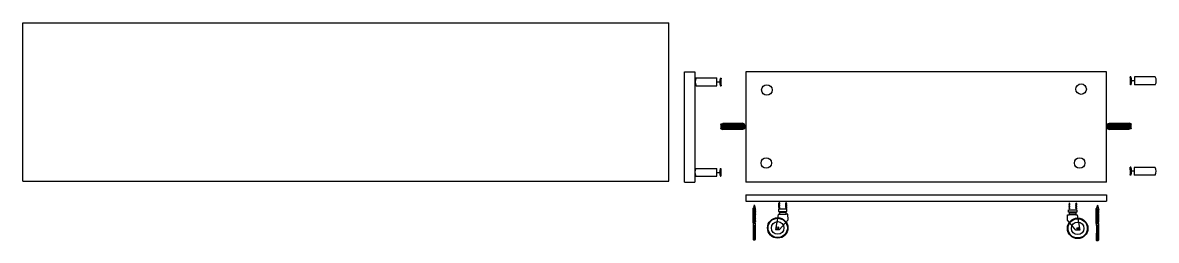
# Model space of a CAD drawing. Header units: inches. Extents: x 9.8 to 29.6, y 5.8 to 16.2.
# Drawn here: x 18.9 to 24.34, y 12.18 to 13.22 of the extents above; entities that cross this region are included whole.
import ezdxf

# ---------------------------------------------------------------- set-up
doc = ezdxf.new("R2010")
doc.units = ezdxf.units.IN
doc.header["$MEASUREMENT"] = 0
doc.linetypes.add('HIDDEN', pattern=[0.375, 0.25, -0.125])
doc.layers.add('NASCOSTE', color=1, linetype='HIDDEN')
doc.layers.add('OGGETTO', color=7, linetype='Continuous')

msp = doc.modelspace()

# ---------------------------------------------------------------- linework, layer by layer
for p, q in [((18.8983, 12.4637), (18.8983, 13.2237)), ((18.8983, 13.2237), (21.9983, 13.2237)), ((21.9983, 12.4637), (21.9983, 13.2237)), ((22.0721, 12.4584), (22.0721, 12.9884)), ((22.0721, 12.9884), (22.1221, 12.9884)), ((22.1221, 12.9884), (22.1221, 12.4584)), ((22.1287, 12.9584), (22.2287, 12.9584)), ((22.2287, 12.9207), (22.2287, 12.9584)), ((22.245, 12.9579), (22.2451, 12.9579)), ((22.2451, 12.9579), (22.2481, 12.9579)), ((24.0969, 12.9884), (22.3669, 12.9884)), ((22.3669, 12.9884), (22.3669, 12.4584)), ((24.0969, 12.4584), (24.0969, 12.9884)), ((24.2142, 12.9637), (24.2112, 12.9637)), ((24.2311, 12.9449), (24.2181, 12.9449)), ((24.3311, 12.9633), (24.2311, 12.9633)), ((24.2311, 12.9633), (24.2311, 12.9256)), ((22.1287, 12.9207), (22.2287, 12.9207)), ((22.2287, 12.939), (22.2418, 12.939)), ((22.2456, 12.9202), (22.2486, 12.9202)), ((24.2147, 12.9261), (24.2117, 12.9261)), ((24.2148, 12.9261), (24.2147, 12.9261)), ((24.3311, 12.9256), (24.2311, 12.9256)), ((22.2473, 12.737), (22.2571, 12.7405)), ((22.3603, 12.7374), (22.2473, 12.737)), ((22.362, 12.734), (22.2479, 12.7338)), ((22.363, 12.7305), (22.2483, 12.7304)), ((22.3635, 12.7271), (22.2486, 12.7269)), ((22.3511, 12.741), (22.2571, 12.7405)), ((22.3603, 12.7374), (22.3511, 12.741)), ((24.0989, 12.729), (24.2139, 12.7291)), ((24.0989, 12.7254), (24.2138, 12.7256)), ((24.0995, 12.7323), (24.2141, 12.7325)), ((24.1005, 12.7358), (24.2146, 12.736)), ((24.1014, 12.7377), (24.1112, 12.7412)), ((24.1057, 12.7393), (24.2112, 12.7397)), ((24.1112, 12.7412), (24.2052, 12.7418)), ((24.215, 12.7384), (24.2052, 12.7418)), ((22.2474, 12.7141), (22.2573, 12.7107)), ((22.3619, 12.7167), (22.2479, 12.7165)), ((22.363, 12.7201), (22.2483, 12.7199)), ((22.3635, 12.7235), (22.2486, 12.7234)), ((22.3567, 12.7132), (22.2512, 12.7127)), ((22.3512, 12.7112), (22.2573, 12.7107)), ((22.3611, 12.7147), (22.3512, 12.7112)), ((24.0994, 12.7219), (24.2141, 12.722)), ((24.1005, 12.7185), (24.2145, 12.7187)), ((24.1021, 12.715), (24.2152, 12.7155)), ((24.1021, 12.715), (24.1114, 12.7114)), ((24.1114, 12.7114), (24.2053, 12.712)), ((24.2152, 12.7155), (24.2053, 12.712)), ((22.1279, 12.5244), (22.2279, 12.5244)), ((22.2279, 12.4868), (22.2279, 12.5244)), ((22.2442, 12.524), (22.2443, 12.524)), ((22.2443, 12.524), (22.2473, 12.524)), ((24.2134, 12.5298), (24.2104, 12.5298)), ((24.2303, 12.511), (24.2172, 12.511)), ((24.3303, 12.5293), (24.2303, 12.5293)), ((24.2303, 12.5293), (24.2303, 12.4917)), ((18.8983, 12.4637), (21.9983, 12.4637)), ((22.0721, 12.4584), (22.1221, 12.4584)), ((22.1279, 12.4868), (22.2279, 12.4868)), ((22.2279, 12.5051), (22.2409, 12.5051)), ((22.2448, 12.4863), (22.2478, 12.4863)), ((24.0969, 12.4584), (22.3669, 12.4584)), ((24.2139, 12.4921), (24.2109, 12.4921)), ((24.214, 12.4921), (24.2139, 12.4921)), ((24.3303, 12.4917), (24.2303, 12.4917)), ((22.3669, 12.3967), (24.0969, 12.3967)), ((22.3669, 12.3967), (22.3669, 12.3667)), ((22.3669, 12.3667), (24.0969, 12.3667)), ((24.0969, 12.3967), (24.0969, 12.3667)), ((22.5225, 12.3036), (22.5097, 12.2303)), ((22.5286, 12.3036), (22.5225, 12.3036)), ((22.5253, 12.3336), (22.5253, 12.3327)), ((22.5282, 12.3336), (22.5282, 12.3327)), ((22.5357, 12.3164), (22.5362, 12.313)), ((22.5513, 12.3173), (22.5513, 12.3126)), ((22.5584, 12.3335), (22.5584, 12.3326)), ((22.5683, 12.3041), (22.5608, 12.3041)), ((22.5614, 12.3335), (22.5614, 12.3326)), ((22.5693, 12.2781), (22.5683, 12.3041)), ((23.9094, 12.276), (23.9103, 12.302)), ((23.9103, 12.302), (23.9179, 12.302)), ((23.9173, 12.3314), (23.9173, 12.3306)), ((23.9202, 12.3314), (23.9202, 12.3306)), ((23.9273, 12.3152), (23.9273, 12.3105)), ((23.9429, 12.3143), (23.9425, 12.311)), ((23.95, 12.3015), (23.9562, 12.3015)), ((23.9504, 12.3315), (23.9504, 12.3306)), ((23.9533, 12.3315), (23.9533, 12.3306)), ((23.9562, 12.3015), (23.9689, 12.2282)), ((22.5286, 12.2303), (22.5693, 12.2781)), ((23.95, 12.2282), (23.9094, 12.276)), ((22.5097, 12.2303), (22.5286, 12.2303)), ((23.9689, 12.2282), (23.95, 12.2282))]:
    msp.add_line(p, q)
at = {"color": 7}
for p, q in [((22.4076, 12.3495), (22.4053, 12.3411)), ((22.4076, 12.3495), (22.4103, 12.3393)), ((22.5248, 12.3564), (22.5257, 12.357)), ((22.527, 12.3556), (22.5248, 12.3564)), ((22.5248, 12.3564), (22.5291, 12.3557)), ((22.5248, 12.3545), (22.5257, 12.3551)), ((22.527, 12.3537), (22.5248, 12.3545)), ((22.5248, 12.3545), (22.5291, 12.3538)), ((22.5248, 12.3526), (22.5256, 12.3532)), ((22.527, 12.3518), (22.5248, 12.3526)), ((22.5248, 12.3526), (22.5291, 12.3519)), ((22.5248, 12.3507), (22.5256, 12.3513)), ((22.5269, 12.3499), (22.5248, 12.3507)), ((22.5248, 12.3507), (22.5291, 12.35)), ((22.5248, 12.3487), (22.5256, 12.3493)), ((22.5269, 12.3479), (22.5248, 12.3487)), ((22.5248, 12.3487), (22.5291, 12.3481)), ((22.5248, 12.3468), (22.5256, 12.3474)), ((22.5269, 12.346), (22.5248, 12.3468)), ((22.5248, 12.3468), (22.5291, 12.3462)), ((22.5248, 12.3449), (22.5256, 12.3455)), ((22.5269, 12.3441), (22.5248, 12.3449)), ((22.5248, 12.3449), (22.5291, 12.3442)), ((22.5248, 12.343), (22.5256, 12.3436)), ((22.5253, 12.3551), (22.5253, 12.3561)), ((22.5253, 12.3532), (22.5253, 12.3542)), ((22.5253, 12.3513), (22.5253, 12.3523)), ((22.5253, 12.3493), (22.5253, 12.3503)), ((22.5253, 12.3474), (22.5253, 12.3484)), ((22.5253, 12.3455), (22.5253, 12.3465)), ((22.5253, 12.3436), (22.5253, 12.3446)), ((22.5256, 12.3532), (22.5256, 12.3542)), ((22.5273, 12.3526), (22.5256, 12.3532)), ((22.5256, 12.3513), (22.5256, 12.3523)), ((22.5272, 12.3507), (22.5256, 12.3513)), ((22.5256, 12.3493), (22.5256, 12.3503)), ((22.5272, 12.3488), (22.5256, 12.3493)), ((22.5256, 12.3474), (22.5256, 12.3484)), ((22.5272, 12.3468), (22.5256, 12.3474)), ((22.5256, 12.3455), (22.5256, 12.3465)), ((22.5272, 12.3449), (22.5256, 12.3455)), ((22.5256, 12.3436), (22.5256, 12.3446)), ((22.5272, 12.343), (22.5256, 12.3436)), ((22.5262, 12.3586), (22.5257, 12.357)), ((22.5273, 12.3564), (22.5257, 12.357)), ((22.5257, 12.3551), (22.5257, 12.3561)), ((22.5273, 12.3545), (22.5257, 12.3551)), ((22.527, 12.3583), (22.5259, 12.3587)), ((22.5259, 12.3587), (22.5281, 12.3584)), ((22.527, 12.3615), (22.5263, 12.359)), ((22.5271, 12.3587), (22.5263, 12.359)), ((22.5269, 12.3499), (22.5283, 12.3494)), ((22.5269, 12.3479), (22.5283, 12.3475)), ((22.5269, 12.346), (22.5282, 12.3455)), ((22.5269, 12.3441), (22.5282, 12.3436)), ((22.527, 12.3615), (22.5278, 12.3585)), ((22.527, 12.3583), (22.5276, 12.3581)), ((22.527, 12.3556), (22.5283, 12.3551)), ((22.527, 12.3537), (22.5283, 12.3532)), ((22.527, 12.3518), (22.5283, 12.3513)), ((22.5271, 12.3587), (22.5281, 12.3584)), ((22.5272, 12.3507), (22.5291, 12.35)), ((22.5272, 12.3488), (22.5291, 12.3481)), ((22.5272, 12.3468), (22.5291, 12.3462)), ((22.5272, 12.3449), (22.5291, 12.3442)), ((22.5273, 12.3564), (22.5291, 12.3557)), ((22.5273, 12.3545), (22.5291, 12.3538)), ((22.5273, 12.3526), (22.5291, 12.3519)), ((22.5276, 12.3581), (22.5281, 12.3584)), ((22.5278, 12.3582), (22.5283, 12.3566)), ((22.5282, 12.3455), (22.5291, 12.3462)), ((22.5282, 12.3455), (22.5282, 12.3446)), ((22.5282, 12.3436), (22.5291, 12.3442)), ((22.5282, 12.3436), (22.5282, 12.3426)), ((22.5283, 12.3566), (22.5283, 12.3561)), ((22.5283, 12.3551), (22.5291, 12.3557)), ((22.5283, 12.3551), (22.5283, 12.3541)), ((22.5283, 12.3532), (22.5291, 12.3538)), ((22.5283, 12.3532), (22.5283, 12.3522)), ((22.5283, 12.3513), (22.5291, 12.3519)), ((22.5283, 12.3513), (22.5283, 12.3503)), ((22.5283, 12.3494), (22.5291, 12.35)), ((22.5283, 12.3494), (22.5283, 12.3484)), ((22.5283, 12.3475), (22.5291, 12.3481)), ((22.5283, 12.3475), (22.5283, 12.3465)), ((22.5579, 12.3563), (22.5588, 12.3569)), ((22.5601, 12.3555), (22.5579, 12.3563)), ((22.5579, 12.3563), (22.5623, 12.3557)), ((22.5579, 12.3544), (22.5588, 12.355)), ((22.5601, 12.3536), (22.5579, 12.3544)), ((22.5579, 12.3544), (22.5623, 12.3537)), ((22.5579, 12.3525), (22.5588, 12.3531)), ((22.5601, 12.3517), (22.5579, 12.3525)), ((22.5579, 12.3525), (22.5623, 12.3518)), ((22.5579, 12.3506), (22.5588, 12.3512)), ((22.5601, 12.3498), (22.5579, 12.3506)), ((22.5579, 12.3506), (22.5623, 12.3499)), ((22.5579, 12.3487), (22.5588, 12.3493)), ((22.5601, 12.3479), (22.5579, 12.3487)), ((22.5579, 12.3487), (22.5623, 12.348)), ((22.5579, 12.3467), (22.5588, 12.3473)), ((22.5601, 12.3459), (22.5579, 12.3467)), ((22.5579, 12.3467), (22.5623, 12.3461)), ((22.5579, 12.3448), (22.5588, 12.3454)), ((22.5601, 12.344), (22.5579, 12.3448)), ((22.5579, 12.3448), (22.5623, 12.3442)), ((22.5585, 12.355), (22.5585, 12.356)), ((22.5585, 12.3531), (22.5585, 12.3541)), ((22.5585, 12.3512), (22.5585, 12.3522)), ((22.5585, 12.3493), (22.5585, 12.3503)), ((22.5585, 12.3473), (22.5585, 12.3483)), ((22.5585, 12.3454), (22.5585, 12.3464)), ((22.5585, 12.3435), (22.5585, 12.3445)), ((22.5593, 12.3585), (22.5588, 12.3569)), ((22.5604, 12.3564), (22.5588, 12.3569)), ((22.5588, 12.355), (22.5588, 12.356)), ((22.5604, 12.3544), (22.5588, 12.355)), ((22.5588, 12.3531), (22.5588, 12.3541)), ((22.5604, 12.3525), (22.5588, 12.3531)), ((22.5588, 12.3512), (22.5588, 12.3522)), ((22.5604, 12.3506), (22.5588, 12.3512)), ((22.5588, 12.3493), (22.5588, 12.3503)), ((22.5604, 12.3487), (22.5588, 12.3493)), ((22.5588, 12.3473), (22.5588, 12.3483)), ((22.5604, 12.3468), (22.5588, 12.3473)), ((22.5588, 12.3454), (22.5588, 12.3464)), ((22.5604, 12.3448), (22.5588, 12.3454)), ((22.5588, 12.3435), (22.5588, 12.3445)), ((22.5601, 12.3582), (22.559, 12.3586)), ((22.559, 12.3586), (22.5612, 12.3583)), ((22.5601, 12.3614), (22.5595, 12.3589)), ((22.5603, 12.3587), (22.5595, 12.3589)), ((22.5601, 12.3614), (22.5609, 12.3584)), ((22.5601, 12.3582), (22.5608, 12.358)), ((22.5601, 12.3555), (22.5614, 12.3551)), ((22.5601, 12.3536), (22.5614, 12.3531)), ((22.5601, 12.3517), (22.5614, 12.3512)), ((22.5601, 12.3498), (22.5614, 12.3493)), ((22.5601, 12.3479), (22.5614, 12.3474)), ((22.5601, 12.3459), (22.5614, 12.3455)), ((22.5601, 12.344), (22.5614, 12.3435)), ((22.5603, 12.3587), (22.5612, 12.3583)), ((22.5604, 12.3564), (22.5623, 12.3557)), ((22.5604, 12.3544), (22.5623, 12.3537)), ((22.5604, 12.3525), (22.5623, 12.3518)), ((22.5604, 12.3506), (22.5623, 12.3499)), ((22.5604, 12.3487), (22.5623, 12.348)), ((22.5604, 12.3468), (22.5623, 12.3461)), ((22.5604, 12.3448), (22.5623, 12.3442)), ((22.5608, 12.358), (22.5612, 12.3583)), ((22.561, 12.3581), (22.5614, 12.3565)), ((22.5614, 12.3565), (22.5614, 12.356)), ((22.5614, 12.3551), (22.5623, 12.3557)), ((22.5614, 12.3551), (22.5614, 12.3541)), ((22.5614, 12.3531), (22.5623, 12.3537)), ((22.5614, 12.3531), (22.5614, 12.3521)), ((22.5614, 12.3512), (22.5623, 12.3518)), ((22.5614, 12.3512), (22.5614, 12.3502)), ((22.5614, 12.3493), (22.5623, 12.3499)), ((22.5614, 12.3493), (22.5614, 12.3483)), ((22.5614, 12.3474), (22.5623, 12.348)), ((22.5614, 12.3474), (22.5614, 12.3464)), ((22.5614, 12.3455), (22.5623, 12.3461)), ((22.5614, 12.3455), (22.5614, 12.3445)), ((22.5614, 12.3435), (22.5623, 12.3442)), ((22.5614, 12.3435), (22.5614, 12.3426)), ((23.9207, 12.3543), (23.9163, 12.3536)), ((23.9182, 12.3543), (23.9163, 12.3536)), ((23.9172, 12.353), (23.9163, 12.3536)), ((23.9182, 12.3524), (23.9163, 12.3517)), ((23.9207, 12.3523), (23.9163, 12.3517)), ((23.9172, 12.3511), (23.9163, 12.3517)), ((23.9207, 12.3504), (23.9164, 12.3498)), ((23.9182, 12.3504), (23.9164, 12.3498)), ((23.9172, 12.3491), (23.9164, 12.3498)), ((23.9182, 12.3485), (23.9164, 12.3478)), ((23.9207, 12.3485), (23.9164, 12.3478)), ((23.9172, 12.3472), (23.9164, 12.3478)), ((23.9182, 12.3466), (23.9164, 12.3459)), ((23.9207, 12.3466), (23.9164, 12.3459)), ((23.9172, 12.3453), (23.9164, 12.3459)), ((23.9182, 12.3447), (23.9164, 12.344)), ((23.9207, 12.3447), (23.9164, 12.344)), ((23.9172, 12.3434), (23.9164, 12.344)), ((23.9177, 12.3561), (23.9172, 12.3544)), ((23.9172, 12.3544), (23.9172, 12.3539)), ((23.9185, 12.3535), (23.9172, 12.353)), ((23.9172, 12.353), (23.9172, 12.352)), ((23.9185, 12.3515), (23.9172, 12.3511)), ((23.9172, 12.3511), (23.9172, 12.3501)), ((23.9185, 12.3496), (23.9172, 12.3491)), ((23.9172, 12.3491), (23.9172, 12.3482)), ((23.9185, 12.3477), (23.9172, 12.3472)), ((23.9172, 12.3472), (23.9172, 12.3462)), ((23.9185, 12.3458), (23.9172, 12.3453)), ((23.9172, 12.3453), (23.9172, 12.3443)), ((23.9185, 12.3439), (23.9172, 12.3434)), ((23.9196, 12.3566), (23.9174, 12.3562)), ((23.9184, 12.3566), (23.9174, 12.3562)), ((23.9179, 12.3559), (23.9174, 12.3562)), ((23.9185, 12.3593), (23.9177, 12.3563)), ((23.9185, 12.3562), (23.9179, 12.3559)), ((23.9182, 12.3543), (23.9198, 12.3549)), ((23.9182, 12.3524), (23.9198, 12.3529)), ((23.9182, 12.3504), (23.9198, 12.351)), ((23.9182, 12.3485), (23.9198, 12.3491)), ((23.9182, 12.3466), (23.9198, 12.3472)), ((23.9182, 12.3447), (23.9198, 12.3453)), ((23.9184, 12.3566), (23.9192, 12.3569)), ((23.9185, 12.3593), (23.9192, 12.3569)), ((23.9185, 12.3562), (23.9196, 12.3566)), ((23.9185, 12.3535), (23.9207, 12.3543)), ((23.9185, 12.3515), (23.9207, 12.3523)), ((23.9185, 12.3496), (23.9207, 12.3504)), ((23.9185, 12.3477), (23.9207, 12.3485)), ((23.9185, 12.3458), (23.9207, 12.3466)), ((23.9185, 12.3439), (23.9207, 12.3447)), ((23.9193, 12.3564), (23.9198, 12.3549)), ((23.9207, 12.3543), (23.9198, 12.3549)), ((23.9198, 12.3529), (23.9198, 12.3539)), ((23.9207, 12.3523), (23.9198, 12.3529)), ((23.9198, 12.351), (23.9198, 12.352)), ((23.9207, 12.3504), (23.9198, 12.351)), ((23.9198, 12.3491), (23.9198, 12.3501)), ((23.9207, 12.3485), (23.9198, 12.3491)), ((23.9198, 12.3472), (23.9198, 12.3482)), ((23.9207, 12.3466), (23.9198, 12.3472)), ((23.9198, 12.3453), (23.9198, 12.3463)), ((23.9207, 12.3447), (23.9198, 12.3453)), ((23.9199, 12.3434), (23.9198, 12.3443)), ((23.9201, 12.3529), (23.9201, 12.3539)), ((23.9201, 12.351), (23.9201, 12.352)), ((23.9201, 12.3491), (23.9201, 12.3501)), ((23.9202, 12.3472), (23.9201, 12.3482)), ((23.9202, 12.3453), (23.9202, 12.3463)), ((23.9202, 12.3434), (23.9202, 12.3443)), ((23.9514, 12.3544), (23.9495, 12.3537)), ((23.9538, 12.3543), (23.9495, 12.3537)), ((23.9504, 12.3531), (23.9495, 12.3537)), ((23.9539, 12.3524), (23.9495, 12.3517)), ((23.9514, 12.3524), (23.9495, 12.3517)), ((23.9504, 12.3511), (23.9495, 12.3517)), ((23.9539, 12.3505), (23.9495, 12.3498)), ((23.9514, 12.3505), (23.9495, 12.3498)), ((23.9504, 12.3492), (23.9495, 12.3498)), ((23.9514, 12.3486), (23.9495, 12.3479)), ((23.9539, 12.3486), (23.9495, 12.3479)), ((23.9504, 12.3473), (23.9495, 12.3479)), ((23.9514, 12.3467), (23.9495, 12.346)), ((23.9539, 12.3467), (23.9495, 12.346)), ((23.9504, 12.3454), (23.9495, 12.346)), ((23.9514, 12.3448), (23.9495, 12.3441)), ((23.9539, 12.3447), (23.9495, 12.3441)), ((23.9504, 12.3435), (23.9495, 12.3441)), ((23.9508, 12.3562), (23.9504, 12.3545)), ((23.9504, 12.3545), (23.9504, 12.354)), ((23.9517, 12.3535), (23.9504, 12.3531)), ((23.9504, 12.3531), (23.9504, 12.3521)), ((23.9517, 12.3516), (23.9504, 12.3511)), ((23.9504, 12.3511), (23.9504, 12.3501)), ((23.9517, 12.3497), (23.9504, 12.3492)), ((23.9504, 12.3492), (23.9504, 12.3482)), ((23.9517, 12.3478), (23.9504, 12.3473)), ((23.9504, 12.3473), (23.9504, 12.3463)), ((23.9517, 12.3459), (23.9504, 12.3454)), ((23.9504, 12.3454), (23.9504, 12.3444)), ((23.9517, 12.3439), (23.9504, 12.3435)), ((23.9515, 12.3567), (23.9506, 12.3563)), ((23.9527, 12.3566), (23.9506, 12.3563)), ((23.951, 12.356), (23.9506, 12.3563)), ((23.9517, 12.3594), (23.9509, 12.3564)), ((23.9517, 12.3562), (23.951, 12.356)), ((23.9514, 12.3544), (23.953, 12.3549)), ((23.9514, 12.3524), (23.953, 12.353)), ((23.9514, 12.3505), (23.953, 12.3511)), ((23.9514, 12.3486), (23.953, 12.3492)), ((23.9514, 12.3467), (23.953, 12.3473)), ((23.9514, 12.3448), (23.953, 12.3454)), ((23.9515, 12.3567), (23.9523, 12.357)), ((23.9517, 12.3594), (23.9523, 12.357)), ((23.9517, 12.3562), (23.9527, 12.3566)), ((23.9517, 12.3535), (23.9538, 12.3543)), ((23.9517, 12.3516), (23.9539, 12.3524)), ((23.9517, 12.3497), (23.9539, 12.3505)), ((23.9517, 12.3478), (23.9539, 12.3486)), ((23.9517, 12.3459), (23.9539, 12.3467)), ((23.9517, 12.3439), (23.9539, 12.3447)), ((23.9524, 12.3565), (23.953, 12.3549)), ((23.9538, 12.3543), (23.953, 12.3549)), ((23.953, 12.353), (23.953, 12.354)), ((23.9539, 12.3524), (23.953, 12.353)), ((23.953, 12.3511), (23.953, 12.3521)), ((23.9539, 12.3505), (23.953, 12.3511)), ((23.953, 12.3492), (23.953, 12.3502)), ((23.9539, 12.3486), (23.953, 12.3492)), ((23.953, 12.3473), (23.953, 12.3483)), ((23.9539, 12.3467), (23.953, 12.3473)), ((23.953, 12.3454), (23.953, 12.3463)), ((23.9539, 12.3447), (23.953, 12.3454)), ((23.953, 12.3434), (23.953, 12.3444)), ((23.9533, 12.353), (23.9533, 12.354)), ((23.9533, 12.3511), (23.9533, 12.3521)), ((23.9533, 12.3492), (23.9533, 12.3502)), ((23.9533, 12.3473), (23.9533, 12.3483)), ((23.9533, 12.3454), (23.9533, 12.3463)), ((23.9533, 12.3434), (23.9533, 12.3444)), ((24.0536, 12.3473), (24.0513, 12.3389)), ((24.0536, 12.3473), (24.0563, 12.3371)), ((22.3999, 12.2923), (22.403, 12.2944)), ((22.4075, 12.2896), (22.3999, 12.2923)), ((22.3999, 12.2923), (22.415, 12.29)), ((22.4, 12.3321), (22.403, 12.3342)), ((22.4075, 12.3293), (22.4, 12.3321)), ((22.4, 12.3321), (22.4151, 12.3298)), ((22.4, 12.3255), (22.403, 12.3276)), ((22.4075, 12.3227), (22.4, 12.3255)), ((22.4, 12.3255), (22.4151, 12.3232)), ((22.4, 12.3188), (22.403, 12.3209)), ((22.4075, 12.3161), (22.4, 12.3188)), ((22.4, 12.3188), (22.4151, 12.3165)), ((22.4, 12.3122), (22.403, 12.3143)), ((22.4075, 12.3095), (22.4, 12.3122)), ((22.4, 12.3122), (22.415, 12.3099)), ((22.4, 12.3056), (22.403, 12.3077)), ((22.4075, 12.3028), (22.4, 12.3056)), ((22.4, 12.3056), (22.415, 12.3033)), ((22.4, 12.299), (22.403, 12.3011)), ((22.4075, 12.2962), (22.4, 12.299)), ((22.4, 12.299), (22.415, 12.2966)), ((22.4019, 12.3209), (22.402, 12.3244)), ((22.4019, 12.3143), (22.4019, 12.3177)), ((22.4019, 12.3077), (22.4019, 12.3111)), ((22.4019, 12.3011), (22.4019, 12.3045)), ((22.4019, 12.2944), (22.4019, 12.2979)), ((22.4019, 12.2878), (22.4019, 12.2912)), ((22.402, 12.3276), (22.402, 12.331)), ((22.4029, 12.2878), (22.403, 12.2912)), ((22.4049, 12.3397), (22.403, 12.3342)), ((22.4086, 12.3322), (22.403, 12.3342)), ((22.403, 12.3276), (22.403, 12.331)), ((22.4086, 12.3255), (22.403, 12.3276)), ((22.403, 12.3209), (22.403, 12.3244)), ((22.4086, 12.3189), (22.403, 12.3209)), ((22.403, 12.3143), (22.403, 12.3177)), ((22.4085, 12.3123), (22.403, 12.3143)), ((22.403, 12.3077), (22.403, 12.3111)), ((22.4085, 12.3057), (22.403, 12.3077)), ((22.403, 12.3011), (22.403, 12.3045)), ((22.4085, 12.299), (22.403, 12.3011)), ((22.403, 12.2944), (22.403, 12.2979)), ((22.4085, 12.2924), (22.403, 12.2944)), ((22.4076, 12.3387), (22.4038, 12.3401)), ((22.4038, 12.3401), (22.4113, 12.3389)), ((22.4081, 12.3401), (22.4053, 12.3411)), ((22.4075, 12.3293), (22.4121, 12.3277)), ((22.4075, 12.3227), (22.412, 12.3211)), ((22.4075, 12.3161), (22.412, 12.3144)), ((22.4075, 12.3095), (22.412, 12.3078)), ((22.4075, 12.3028), (22.412, 12.3012)), ((22.4075, 12.2962), (22.412, 12.2945)), ((22.4075, 12.2896), (22.412, 12.2879)), ((22.4076, 12.3387), (22.4098, 12.3379)), ((22.4081, 12.3401), (22.4113, 12.3389)), ((22.4085, 12.3123), (22.415, 12.3099)), ((22.4085, 12.3057), (22.415, 12.3033)), ((22.4085, 12.299), (22.415, 12.2966)), ((22.4085, 12.2924), (22.415, 12.29)), ((22.4086, 12.3322), (22.4151, 12.3298)), ((22.4086, 12.3255), (22.4151, 12.3232)), ((22.4086, 12.3189), (22.4151, 12.3165)), ((22.4098, 12.3379), (22.4113, 12.3389)), ((22.4105, 12.3384), (22.4121, 12.3327)), ((22.412, 12.3211), (22.4151, 12.3232)), ((22.412, 12.3211), (22.412, 12.3176)), ((22.412, 12.3144), (22.4151, 12.3165)), ((22.412, 12.3144), (22.412, 12.311)), ((22.412, 12.3078), (22.415, 12.3099)), ((22.412, 12.3078), (22.412, 12.3044)), ((22.412, 12.3012), (22.415, 12.3033)), ((22.412, 12.3012), (22.412, 12.2978)), ((22.412, 12.2945), (22.415, 12.2966)), ((22.412, 12.2945), (22.412, 12.2911)), ((22.412, 12.2879), (22.415, 12.29)), ((22.4121, 12.3327), (22.4121, 12.3309)), ((22.4121, 12.3277), (22.4151, 12.3298)), ((22.4121, 12.3277), (22.4121, 12.3243)), ((22.5247, 12.3391), (22.5256, 12.3398)), ((22.5269, 12.3383), (22.5247, 12.3391)), ((22.5247, 12.3391), (22.5291, 12.3385)), ((22.5269, 12.3422), (22.5248, 12.343)), ((22.5248, 12.343), (22.5291, 12.3423)), ((22.5248, 12.3411), (22.5256, 12.3417)), ((22.5269, 12.3403), (22.5248, 12.3411)), ((22.5248, 12.3411), (22.5291, 12.3404)), ((22.5248, 12.3372), (22.5256, 12.3378)), ((22.5248, 12.3372), (22.5269, 12.3369)), ((22.5266, 12.3365), (22.5248, 12.3372)), ((22.5253, 12.3417), (22.5253, 12.3427)), ((22.5253, 12.3398), (22.5253, 12.3407)), ((22.5253, 12.3362), (22.5253, 12.3388)), ((22.5256, 12.3417), (22.5256, 12.3427)), ((22.5272, 12.3411), (22.5256, 12.3417)), ((22.5256, 12.3398), (22.5256, 12.3407)), ((22.5272, 12.3392), (22.5256, 12.3398)), ((22.5256, 12.3362), (22.5256, 12.3388)), ((22.5267, 12.3374), (22.5256, 12.3378)), ((22.5269, 12.3422), (22.5282, 12.3417)), ((22.5269, 12.3403), (22.5282, 12.3398)), ((22.5269, 12.3383), (22.5282, 12.3379)), ((22.5272, 12.343), (22.5291, 12.3423)), ((22.5272, 12.3411), (22.5291, 12.3404)), ((22.5272, 12.3392), (22.5291, 12.3385)), ((22.5282, 12.3417), (22.5291, 12.3423)), ((22.5282, 12.3417), (22.5282, 12.3407)), ((22.5282, 12.3398), (22.5291, 12.3404)), ((22.5282, 12.3398), (22.5282, 12.3388)), ((22.5282, 12.3379), (22.5291, 12.3385)), ((22.5282, 12.3362), (22.5282, 12.3379)), ((22.5579, 12.3429), (22.5588, 12.3435)), ((22.5601, 12.3421), (22.5579, 12.3429)), ((22.5579, 12.3429), (22.5623, 12.3422)), ((22.5579, 12.341), (22.5588, 12.3416)), ((22.5601, 12.3402), (22.5579, 12.341)), ((22.5579, 12.341), (22.5623, 12.3403)), ((22.5579, 12.3391), (22.5588, 12.3397)), ((22.5601, 12.3383), (22.5579, 12.3391)), ((22.5579, 12.3391), (22.5623, 12.3384)), ((22.5579, 12.3371), (22.5588, 12.3377)), ((22.5579, 12.3371), (22.5601, 12.3368)), ((22.5598, 12.3364), (22.5579, 12.3371)), ((22.5585, 12.3416), (22.5585, 12.3426)), ((22.5585, 12.3397), (22.5585, 12.3407)), ((22.5585, 12.3361), (22.5585, 12.3387)), ((22.5604, 12.3429), (22.5588, 12.3435)), ((22.5588, 12.3416), (22.5588, 12.3426)), ((22.5604, 12.341), (22.5588, 12.3416)), ((22.5588, 12.3397), (22.5588, 12.3407)), ((22.5604, 12.3391), (22.5588, 12.3397)), ((22.5588, 12.3361), (22.5588, 12.3387)), ((22.5598, 12.3373), (22.5588, 12.3377)), ((22.5601, 12.3421), (22.5614, 12.3416)), ((22.5601, 12.3402), (22.5614, 12.3397)), ((22.5601, 12.3383), (22.5614, 12.3378)), ((22.5604, 12.3429), (22.5623, 12.3422)), ((22.5604, 12.341), (22.5623, 12.3403)), ((22.5604, 12.3391), (22.5623, 12.3384)), ((22.5614, 12.3416), (22.5623, 12.3422)), ((22.5614, 12.3416), (22.5614, 12.3406)), ((22.5614, 12.3397), (22.5623, 12.3403)), ((22.5614, 12.3397), (22.5614, 12.3387)), ((22.5614, 12.3378), (22.5623, 12.3384)), ((22.5614, 12.3361), (22.5614, 12.3378)), ((23.9182, 12.3428), (23.9164, 12.3421)), ((23.9207, 12.3427), (23.9164, 12.3421)), ((23.9172, 12.3415), (23.9164, 12.3421)), ((23.9182, 12.3408), (23.9164, 12.3402)), ((23.9207, 12.3408), (23.9164, 12.3402)), ((23.9172, 12.3395), (23.9164, 12.3402)), ((23.9207, 12.3389), (23.9164, 12.3382)), ((23.9183, 12.3389), (23.9164, 12.3382)), ((23.9172, 12.3376), (23.9164, 12.3382)), ((23.9183, 12.337), (23.9164, 12.3363)), ((23.9207, 12.337), (23.9164, 12.3363)), ((23.9172, 12.3357), (23.9164, 12.3363)), ((23.9172, 12.3434), (23.9172, 12.3424)), ((23.9185, 12.3419), (23.9172, 12.3415)), ((23.9172, 12.3415), (23.9172, 12.3405)), ((23.9185, 12.34), (23.9172, 12.3395)), ((23.9172, 12.3395), (23.9172, 12.3386)), ((23.9186, 12.3381), (23.9172, 12.3376)), ((23.9172, 12.3376), (23.9172, 12.3366)), ((23.9186, 12.3362), (23.9172, 12.3357)), ((23.9173, 12.334), (23.9172, 12.3357)), ((23.9182, 12.3428), (23.9199, 12.3434)), ((23.9182, 12.3408), (23.9199, 12.3414)), ((23.9183, 12.3389), (23.9199, 12.3395)), ((23.9183, 12.337), (23.9199, 12.3376)), ((23.9185, 12.3419), (23.9207, 12.3427)), ((23.9185, 12.34), (23.9207, 12.3408)), ((23.9186, 12.3381), (23.9207, 12.3389)), ((23.9186, 12.3362), (23.9207, 12.337)), ((23.9207, 12.335), (23.9186, 12.3347)), ((23.9188, 12.3353), (23.9199, 12.3357)), ((23.9189, 12.3344), (23.9207, 12.335)), ((23.9207, 12.3427), (23.9199, 12.3434)), ((23.9199, 12.3414), (23.9199, 12.3424)), ((23.9207, 12.3408), (23.9199, 12.3414)), ((23.9199, 12.3395), (23.9199, 12.3405)), ((23.9207, 12.3389), (23.9199, 12.3395)), ((23.9199, 12.3376), (23.9199, 12.3386)), ((23.9207, 12.337), (23.9199, 12.3376)), ((23.9199, 12.334), (23.9199, 12.3367)), ((23.9207, 12.335), (23.9199, 12.3357)), ((23.9202, 12.3414), (23.9202, 12.3424)), ((23.9202, 12.3395), (23.9202, 12.3405)), ((23.9202, 12.3376), (23.9202, 12.3386)), ((23.9202, 12.334), (23.9202, 12.3367)), ((23.9514, 12.3428), (23.9495, 12.3422)), ((23.9539, 12.3428), (23.9495, 12.3422)), ((23.9504, 12.3415), (23.9495, 12.3422)), ((23.9514, 12.3409), (23.9495, 12.3402)), ((23.9539, 12.3409), (23.9495, 12.3402)), ((23.9504, 12.3396), (23.9495, 12.3402)), ((23.9539, 12.339), (23.9495, 12.3383)), ((23.9514, 12.339), (23.9495, 12.3383)), ((23.9504, 12.3377), (23.9495, 12.3383)), ((23.9514, 12.3371), (23.9495, 12.3364)), ((23.9539, 12.3371), (23.9495, 12.3364)), ((23.9504, 12.3358), (23.9495, 12.3364)), ((23.9504, 12.3435), (23.9504, 12.3425)), ((23.9517, 12.342), (23.9504, 12.3415)), ((23.9504, 12.3415), (23.9504, 12.3406)), ((23.9517, 12.3401), (23.9504, 12.3396)), ((23.9504, 12.3396), (23.9504, 12.3386)), ((23.9517, 12.3382), (23.9504, 12.3377)), ((23.9504, 12.3377), (23.9504, 12.3367)), ((23.9517, 12.3363), (23.9504, 12.3358)), ((23.9504, 12.3341), (23.9504, 12.3358)), ((23.9514, 12.3428), (23.953, 12.3434)), ((23.9514, 12.3409), (23.953, 12.3415)), ((23.9514, 12.339), (23.953, 12.3396)), ((23.9514, 12.3371), (23.953, 12.3377)), ((23.9517, 12.342), (23.9539, 12.3428)), ((23.9517, 12.3401), (23.9539, 12.3409)), ((23.9517, 12.3382), (23.9539, 12.339)), ((23.9517, 12.3363), (23.9539, 12.3371)), ((23.9539, 12.3351), (23.9517, 12.3348)), ((23.952, 12.3354), (23.953, 12.3357)), ((23.952, 12.3344), (23.9539, 12.3351)), ((23.9539, 12.3428), (23.953, 12.3434)), ((23.953, 12.3415), (23.953, 12.3425)), ((23.9539, 12.3409), (23.953, 12.3415)), ((23.953, 12.3396), (23.953, 12.3406)), ((23.9539, 12.339), (23.953, 12.3396)), ((23.953, 12.3377), (23.953, 12.3387)), ((23.9539, 12.3371), (23.953, 12.3377)), ((23.953, 12.3341), (23.953, 12.3367)), ((23.9539, 12.3351), (23.953, 12.3357)), ((23.9533, 12.3415), (23.9533, 12.3425)), ((23.9533, 12.3396), (23.9533, 12.3406)), ((23.9533, 12.3377), (23.9533, 12.3387)), ((23.9533, 12.3341), (23.9533, 12.3367)), ((24.0459, 12.3034), (24.049, 12.3055)), ((24.0535, 12.3006), (24.0459, 12.3034)), ((24.0459, 12.3034), (24.061, 12.3011)), ((24.0459, 12.2967), (24.049, 12.2988)), ((24.0535, 12.294), (24.0459, 12.2967)), ((24.0459, 12.2967), (24.061, 12.2944)), ((24.0459, 12.2901), (24.0489, 12.2922)), ((24.0535, 12.2873), (24.0459, 12.2901)), ((24.0459, 12.2901), (24.061, 12.2878)), ((24.046, 12.3299), (24.049, 12.332)), ((24.0535, 12.3271), (24.046, 12.3299)), ((24.046, 12.3299), (24.0611, 12.3276)), ((24.046, 12.3232), (24.049, 12.3254)), ((24.0535, 12.3205), (24.046, 12.3232)), ((24.046, 12.3232), (24.061, 12.3209)), ((24.046, 12.3166), (24.049, 12.3187)), ((24.0535, 12.3139), (24.046, 12.3166)), ((24.046, 12.3166), (24.061, 12.3143)), ((24.046, 12.31), (24.049, 12.3121)), ((24.0535, 12.3072), (24.046, 12.31)), ((24.046, 12.31), (24.061, 12.3077)), ((24.0479, 12.3254), (24.0479, 12.3288)), ((24.0479, 12.3187), (24.0479, 12.3221)), ((24.0479, 12.3121), (24.0479, 12.3155)), ((24.0479, 12.3055), (24.0479, 12.3089)), ((24.0479, 12.2988), (24.0479, 12.3023)), ((24.0479, 12.2922), (24.0479, 12.2956)), ((24.0489, 12.2922), (24.0489, 12.2956)), ((24.0545, 12.2902), (24.0489, 12.2922)), ((24.0509, 12.3375), (24.049, 12.332)), ((24.0546, 12.3299), (24.049, 12.332)), ((24.049, 12.3254), (24.049, 12.3288)), ((24.0545, 12.3233), (24.049, 12.3254)), ((24.049, 12.3187), (24.049, 12.3221)), ((24.0545, 12.3167), (24.049, 12.3187)), ((24.049, 12.3121), (24.049, 12.3155)), ((24.0545, 12.3101), (24.049, 12.3121)), ((24.049, 12.3055), (24.049, 12.3089)), ((24.0545, 12.3034), (24.049, 12.3055)), ((24.049, 12.2988), (24.049, 12.3023)), ((24.0545, 12.2968), (24.049, 12.2988)), ((24.0536, 12.3365), (24.0498, 12.3379)), ((24.0498, 12.3379), (24.0573, 12.3367)), ((24.0541, 12.3379), (24.0513, 12.3389)), ((24.0535, 12.3271), (24.058, 12.3255)), ((24.0535, 12.3205), (24.058, 12.3188)), ((24.0535, 12.3139), (24.058, 12.3122)), ((24.0535, 12.3072), (24.058, 12.3056)), ((24.0535, 12.3006), (24.058, 12.2989)), ((24.0535, 12.294), (24.058, 12.2923)), ((24.0536, 12.3365), (24.0558, 12.3357)), ((24.0541, 12.3379), (24.0573, 12.3367)), ((24.0545, 12.3233), (24.061, 12.3209)), ((24.0545, 12.3167), (24.061, 12.3143)), ((24.0545, 12.3101), (24.061, 12.3077)), ((24.0545, 12.3034), (24.061, 12.3011)), ((24.0545, 12.2968), (24.061, 12.2944)), ((24.0545, 12.2902), (24.061, 12.2878)), ((24.0546, 12.3299), (24.0611, 12.3276)), ((24.0558, 12.3357), (24.0573, 12.3367)), ((24.0565, 12.3362), (24.0581, 12.3304)), ((24.0581, 12.3304), (24.058, 12.3287)), ((24.058, 12.3255), (24.0611, 12.3276)), ((24.058, 12.3255), (24.058, 12.322)), ((24.058, 12.3188), (24.061, 12.3209)), ((24.058, 12.3188), (24.058, 12.3154)), ((24.058, 12.3122), (24.061, 12.3143)), ((24.058, 12.3122), (24.058, 12.3088)), ((24.058, 12.3056), (24.061, 12.3077)), ((24.058, 12.3056), (24.058, 12.3022)), ((24.058, 12.2989), (24.061, 12.3011)), ((24.058, 12.2989), (24.058, 12.2955)), ((24.058, 12.2923), (24.061, 12.2944)), ((24.058, 12.2923), (24.058, 12.2889)), ((22.3999, 12.2857), (22.4029, 12.2878)), ((22.4075, 12.2829), (22.3999, 12.2857)), ((22.3999, 12.2857), (22.415, 12.2834)), ((22.3999, 12.2791), (22.4029, 12.2812)), ((22.4074, 12.2763), (22.3999, 12.2791)), ((22.3999, 12.2791), (22.415, 12.2768)), ((22.3999, 12.2724), (22.4029, 12.2745)), ((22.4074, 12.2697), (22.3999, 12.2724)), ((22.3999, 12.2724), (22.415, 12.2701)), ((22.3999, 12.2657), (22.4029, 12.2678)), ((22.3999, 12.2657), (22.4074, 12.2646)), ((22.4064, 12.2634), (22.3999, 12.2657)), ((22.4018, 12.2623), (22.4019, 12.2713)), ((22.4019, 12.2812), (22.4019, 12.2846)), ((22.4019, 12.2745), (22.4019, 12.278)), ((22.4085, 12.2858), (22.4029, 12.2878)), ((22.4029, 12.2812), (22.4029, 12.2846)), ((22.4085, 12.2791), (22.4029, 12.2812)), ((22.4029, 12.2745), (22.4029, 12.278)), ((22.4085, 12.2725), (22.4029, 12.2745)), ((22.4029, 12.2623), (22.4029, 12.2713)), ((22.4065, 12.2665), (22.4029, 12.2678)), ((22.4074, 12.2763), (22.412, 12.2747)), ((22.4074, 12.2697), (22.4119, 12.268)), ((22.4075, 12.2829), (22.412, 12.2813)), ((22.4085, 12.2858), (22.415, 12.2834)), ((22.4085, 12.2791), (22.415, 12.2768)), ((22.4085, 12.2725), (22.415, 12.2701)), ((22.4119, 12.268), (22.415, 12.2701)), ((22.4119, 12.2622), (22.4119, 12.268)), ((22.412, 12.2879), (22.412, 12.2845)), ((22.412, 12.2813), (22.415, 12.2834)), ((22.412, 12.2813), (22.412, 12.2779)), ((22.412, 12.2747), (22.415, 12.2768)), ((22.412, 12.2747), (22.412, 12.2712)), ((24.0459, 12.2835), (24.0489, 12.2856)), ((24.0534, 12.2807), (24.0459, 12.2835)), ((24.0459, 12.2835), (24.061, 12.2812)), ((24.0459, 12.2768), (24.0489, 12.2789)), ((24.0534, 12.2741), (24.0459, 12.2768)), ((24.0459, 12.2768), (24.061, 12.2745)), ((24.0459, 12.2702), (24.0489, 12.2723)), ((24.0534, 12.2675), (24.0459, 12.2702)), ((24.0459, 12.2702), (24.0609, 12.2679)), ((24.0459, 12.2635), (24.0489, 12.2656)), ((24.0459, 12.2635), (24.0534, 12.2623)), ((24.0524, 12.2611), (24.0459, 12.2635)), ((24.0478, 12.2723), (24.0478, 12.2757)), ((24.0478, 12.26), (24.0478, 12.2691)), ((24.0479, 12.2856), (24.0479, 12.289)), ((24.0479, 12.2789), (24.0479, 12.2824)), ((24.0489, 12.2856), (24.0489, 12.289)), ((24.0545, 12.2835), (24.0489, 12.2856)), ((24.0489, 12.2789), (24.0489, 12.2824)), ((24.0545, 12.2769), (24.0489, 12.2789)), ((24.0489, 12.2723), (24.0489, 12.2757)), ((24.0545, 12.2703), (24.0489, 12.2723)), ((24.0489, 12.26), (24.0489, 12.2691)), ((24.0525, 12.2643), (24.0489, 12.2656)), ((24.0534, 12.2807), (24.058, 12.2791)), ((24.0534, 12.2741), (24.0579, 12.2724)), ((24.0534, 12.2675), (24.0579, 12.2658)), ((24.0535, 12.2873), (24.058, 12.2857)), ((24.0545, 12.2835), (24.061, 12.2812)), ((24.0545, 12.2769), (24.061, 12.2745)), ((24.0545, 12.2703), (24.0609, 12.2679)), ((24.058, 12.2791), (24.0579, 12.2756)), ((24.0579, 12.2724), (24.061, 12.2745)), ((24.0579, 12.2724), (24.0579, 12.269)), ((24.0579, 12.2658), (24.0609, 12.2679)), ((24.0579, 12.26), (24.0579, 12.2658)), ((24.058, 12.2857), (24.061, 12.2878)), ((24.058, 12.2857), (24.058, 12.2823)), ((24.058, 12.2791), (24.061, 12.2812))]:
    msp.add_line(p, q, dxfattribs=at)
at = {"color": 0}
for p, q in [((22.5253, 12.3362), (22.5253, 12.3336)), ((22.5256, 12.3362), (22.5256, 12.3334)), ((22.5282, 12.3362), (22.5282, 12.3336)), ((22.5585, 12.3361), (22.5584, 12.3335)), ((22.5588, 12.3361), (22.5588, 12.3334)), ((22.5614, 12.3361), (22.5614, 12.3335)), ((23.9173, 12.334), (23.9173, 12.3314)), ((23.9199, 12.334), (23.9199, 12.3313)), ((23.9202, 12.334), (23.9202, 12.3314)), ((23.9504, 12.3341), (23.9504, 12.3315)), ((23.953, 12.3341), (23.953, 12.3314)), ((23.9533, 12.3341), (23.9533, 12.3315)), ((22.4018, 12.2623), (22.4018, 12.2532)), ((22.4023, 12.2532), (22.4022, 12.1826)), ((22.4023, 12.2532), (22.4022, 12.1826)), ((22.4029, 12.2623), (22.4029, 12.2532)), ((22.4119, 12.2622), (22.4119, 12.2532)), ((22.4119, 12.2532), (22.4125, 12.2532)), ((22.4125, 12.2532), (22.4123, 12.1826)), ((24.0478, 12.26), (24.0478, 12.251)), ((24.0483, 12.251), (24.0482, 12.1804)), ((24.0483, 12.251), (24.0482, 12.1804)), ((24.0489, 12.26), (24.0489, 12.251)), ((24.0579, 12.26), (24.0579, 12.251)), ((24.0579, 12.251), (24.0584, 12.251)), ((24.0584, 12.251), (24.0583, 12.1804))]:
    msp.add_line(p, q, dxfattribs=at)
for points in [[(22.5632, 12.3167), (22.5632, 12.3282), (22.5242, 12.3282), (22.5242, 12.3167)], [(22.5598, 12.3041), (22.5598, 12.3128), (22.5281, 12.3128), (22.5281, 12.3041)], [(23.9154, 12.3146), (23.9154, 12.3261), (23.9544, 12.3261), (23.9544, 12.3146)], [(23.9188, 12.302), (23.9188, 12.3107), (23.9506, 12.3107), (23.9506, 12.302)]]:
    msp.add_lwpolyline(points, close=True)
for centre, radius in [((22.4678, 12.9006), 0.0251), ((23.9752, 12.9048), 0.0251), ((22.465, 12.5501), 0.0251), ((23.9683, 12.5501), 0.0251), ((22.5199, 12.2387), 0.0491), ((22.5199, 12.2387), 0.0462), ((22.5199, 12.2387), 0.03), ((22.5199, 12.2387), 0.00457), ((23.9588, 12.2366), 0.0491), ((23.9588, 12.2366), 0.0462), ((23.9588, 12.2366), 0.03), ((23.9588, 12.2366), 0.00457)]:
    msp.add_circle(centre, radius)
for centre, radius, start, end in [((22.163, 12.9395), 0.0391, 151.2164, 208.7836), ((22.2935, 12.9398), 0.0517, 159.5705, 202.2853), ((22.4041, 12.9411), 0.1568, 173.8766, 187.6751), ((24.0558, 12.9428), 0.1568, 353.8766, 7.6751), ((24.1663, 12.9441), 0.0517, 339.5705, 22.2853), ((24.2969, 12.9444), 0.0391, 331.2164, 28.7836), ((22.1967, 12.7252), 0.0519, 347.5775, 13.0903), ((22.3396, 12.7254), 0.024, 333.6011, 30.1905), ((24.1276, 12.7272), 0.0283, 158.2004, 205.5911), ((24.2657, 12.7272), 0.0519, 167.5775, 193.0903), ((22.1621, 12.5056), 0.0391, 151.2164, 208.7836), ((22.2927, 12.5059), 0.0517, 159.5705, 202.2853), ((22.4032, 12.5072), 0.1568, 173.8766, 187.6751), ((24.0549, 12.5089), 0.1568, 353.8766, 7.6751), ((24.1655, 12.5102), 0.0517, 339.5705, 22.2853), ((24.296, 12.5105), 0.0391, 331.2164, 28.7836), ((22.5268, 12.3363), 0.00308, 241.5985, 298.1872), ((22.5268, 12.3357), 0.00329, 243.5291, 296.2565), ((22.5599, 12.3362), 0.00308, 241.5985, 298.1872), ((22.5599, 12.3356), 0.00329, 243.5291, 296.2565), ((23.9187, 12.3341), 0.00308, 241.8128, 298.4015), ((23.9187, 12.3335), 0.00329, 243.7435, 296.4709), ((23.9519, 12.3342), 0.00308, 241.8128, 298.4015), ((23.9519, 12.3336), 0.00329, 243.7435, 296.4709)]:
    msp.add_arc(centre, radius, start, end)
at = {"linetype": 'Continuous'}
for centre, radius, start, end in [((22.5269, 12.3396), 0.0036, 248.6125, 291.1731), ((22.5601, 12.3395), 0.0036, 248.6125, 291.1731), ((23.9186, 12.3374), 0.0036, 248.8269, 291.3875), ((23.9517, 12.3375), 0.0036, 248.8269, 291.3875), ((22.4074, 12.2672), 0.0173, 252.9524, 286.8332), ((22.4074, 12.2672), 0.0187, 254.1918, 285.5938), ((22.4074, 12.2672), 0.02, 255.2603, 284.5254), ((22.4074, 12.2672), 0.0213, 256.1912, 283.5944), ((22.4074, 12.2672), 0.0227, 257.0098, 282.7758), ((22.4074, 12.2672), 0.024, 257.7354, 282.0503), ((22.4074, 12.2672), 0.0253, 258.383, 281.4026), ((22.4074, 12.2672), 0.0266, 258.9647, 280.8209), ((22.4074, 12.2672), 0.028, 259.4902, 280.2954), ((22.4074, 12.2672), 0.0293, 259.9672, 279.8185), ((22.4074, 12.2672), 0.0306, 260.4021, 279.3835), ((22.4074, 12.2672), 0.032, 260.8004, 278.9852), ((22.4074, 12.2672), 0.016, 251.9578, 287.8278), ((22.4074, 12.2739), 0.0125, 248.6125, 291.1731), ((22.4074, 12.2672), 0.0147, 251.9578, 287.8278), ((24.0534, 12.265), 0.0173, 252.9524, 286.8332), ((24.0534, 12.265), 0.0187, 254.1918, 285.5938), ((24.0534, 12.265), 0.02, 255.2603, 284.5254), ((24.0534, 12.265), 0.0213, 256.1912, 283.5944), ((24.0534, 12.265), 0.0227, 257.0098, 282.7758), ((24.0534, 12.265), 0.024, 257.7354, 282.0503), ((24.0534, 12.265), 0.0253, 258.383, 281.4026), ((24.0534, 12.265), 0.0266, 258.9647, 280.8209), ((24.0534, 12.265), 0.028, 259.4902, 280.2954), ((24.0534, 12.265), 0.0293, 259.9672, 279.8185), ((24.0534, 12.265), 0.016, 251.9578, 287.8278), ((24.0534, 12.2716), 0.0125, 248.6125, 291.1731), ((24.0534, 12.265), 0.0147, 251.9578, 287.8278), ((22.4074, 12.2672), 0.0679, 265.6247, 274.161), ((22.4074, 12.2672), 0.0692, 265.7068, 274.0788), ((22.4074, 12.2672), 0.0705, 265.7859, 273.9997), ((22.4074, 12.2672), 0.0719, 265.862, 273.9236), ((22.4074, 12.2672), 0.0732, 265.9354, 273.8502), ((22.4074, 12.2672), 0.0745, 266.0061, 273.7795), ((22.4074, 12.2672), 0.0759, 266.0744, 273.7112), ((22.4074, 12.2672), 0.0772, 266.1403, 273.6454), ((22.4074, 12.2672), 0.0785, 266.2039, 273.5817), ((22.4074, 12.2672), 0.0799, 266.2655, 273.5202), ((22.4074, 12.2672), 0.0812, 266.325, 273.4607), ((22.4074, 12.2672), 0.0825, 266.3825, 273.4031), ((22.4074, 12.2672), 0.0838, 266.4383, 273.3473), ((22.4074, 12.2672), 0.0333, 261.1665, 278.6192), ((22.4074, 12.2672), 0.0346, 261.5041, 278.2815), ((22.4074, 12.2672), 0.036, 261.8165, 277.9691), ((22.4074, 12.2672), 0.0373, 262.1064, 277.6792), ((22.4074, 12.2672), 0.0386, 262.3761, 277.4095), ((22.4074, 12.2672), 0.04, 262.6278, 277.1579), ((22.4074, 12.2672), 0.0413, 262.8631, 276.9226), ((22.4074, 12.2672), 0.0426, 263.0836, 276.7021), ((22.4074, 12.2672), 0.0439, 263.2906, 276.495), ((22.4074, 12.2672), 0.0453, 263.4854, 276.3002), ((22.4074, 12.2672), 0.0466, 263.669, 276.1166), ((22.4074, 12.2672), 0.0479, 263.8424, 275.9432), ((22.4074, 12.2672), 0.0493, 264.0063, 275.7793), ((22.4074, 12.2672), 0.0506, 264.1616, 275.624), ((22.4074, 12.2672), 0.0519, 264.3089, 275.4767), ((22.4074, 12.2672), 0.0533, 264.4488, 275.3368), ((22.4074, 12.2672), 0.0546, 264.5819, 275.2038), ((22.4074, 12.2672), 0.0559, 264.7086, 275.0771), ((22.4074, 12.2672), 0.0572, 264.8294, 274.9563), ((22.4074, 12.2672), 0.0586, 264.9446, 274.841), ((22.4074, 12.2672), 0.0599, 265.0548, 274.7309), ((22.4074, 12.2672), 0.0612, 265.1601, 274.6255), ((22.4074, 12.2672), 0.0626, 265.2609, 274.5247), ((22.4074, 12.2672), 0.0639, 265.3576, 274.4281), ((22.4074, 12.2672), 0.0652, 265.4503, 274.3354), ((22.4074, 12.2672), 0.0666, 265.5392, 274.2464), ((24.0534, 12.265), 0.0586, 264.9446, 274.841), ((24.0534, 12.265), 0.0599, 265.0548, 274.7309), ((24.0534, 12.265), 0.0612, 265.1601, 274.6255), ((24.0534, 12.265), 0.0626, 265.2609, 274.5247), ((24.0534, 12.265), 0.0639, 265.3576, 274.4281), ((24.0534, 12.265), 0.0652, 265.4503, 274.3354), ((24.0534, 12.265), 0.0666, 265.5392, 274.2464), ((24.0534, 12.265), 0.0679, 265.6247, 274.161), ((24.0534, 12.265), 0.0692, 265.7068, 274.0788), ((24.0534, 12.265), 0.0705, 265.7859, 273.9997), ((24.0534, 12.265), 0.0719, 265.862, 273.9236), ((24.0534, 12.265), 0.0732, 265.9354, 273.8502), ((24.0534, 12.265), 0.0745, 266.0061, 273.7795), ((24.0534, 12.265), 0.0759, 266.0744, 273.7112), ((24.0534, 12.265), 0.0772, 266.1403, 273.6454), ((24.0534, 12.265), 0.0785, 266.2039, 273.5817), ((24.0534, 12.265), 0.0799, 266.2655, 273.5202), ((24.0534, 12.265), 0.0812, 266.325, 273.4607), ((24.0534, 12.265), 0.0825, 266.3825, 273.4031), ((24.0534, 12.265), 0.0838, 266.4383, 273.3473), ((24.0534, 12.265), 0.0306, 260.4021, 279.3835), ((24.0534, 12.265), 0.032, 260.8004, 278.9852), ((24.0534, 12.265), 0.0333, 261.1665, 278.6192), ((24.0534, 12.265), 0.0346, 261.5041, 278.2815), ((24.0534, 12.265), 0.036, 261.8165, 277.9691), ((24.0534, 12.265), 0.0373, 262.1064, 277.6792), ((24.0534, 12.265), 0.0386, 262.3761, 277.4095), ((24.0534, 12.265), 0.04, 262.6278, 277.1579), ((24.0534, 12.265), 0.0413, 262.8631, 276.9226), ((24.0534, 12.265), 0.0426, 263.0836, 276.7021), ((24.0534, 12.265), 0.0439, 263.2906, 276.495), ((24.0534, 12.265), 0.0453, 263.4854, 276.3002), ((24.0534, 12.265), 0.0466, 263.669, 276.1166), ((24.0534, 12.265), 0.0479, 263.8424, 275.9432), ((24.0534, 12.265), 0.0493, 264.0063, 275.7793), ((24.0534, 12.265), 0.0506, 264.1616, 275.624), ((24.0534, 12.265), 0.0519, 264.3089, 275.4767), ((24.0534, 12.265), 0.0533, 264.4488, 275.3368), ((24.0534, 12.265), 0.0546, 264.5819, 275.2038), ((24.0534, 12.265), 0.0559, 264.7086, 275.0771), ((24.0534, 12.265), 0.0572, 264.8294, 274.9563)]:
    msp.add_arc(centre, radius, start, end, dxfattribs=at)
at = {"color": 7}
for centre, radius, start, end in [((22.5264, 12.337), 0.000502, 291.2054, 63.1276), ((22.5596, 12.3369), 0.000502, 291.2054, 63.1276), ((23.919, 12.3348), 0.000502, 116.8724, 248.7946), ((23.9522, 12.3349), 0.000502, 116.8724, 248.7946), ((22.4057, 12.265), 0.00173, 291.2054, 63.1276), ((24.0517, 12.2627), 0.00173, 291.2054, 63.1276)]:
    msp.add_arc(centre, radius, start, end, dxfattribs=at)
at = {"layer": 'NASCOSTE', "color": 0}
for p, q in [((22.4018, 12.2532), (22.4023, 12.2532)), ((22.4029, 12.2532), (22.4023, 12.2532)), ((24.0478, 12.251), (24.0483, 12.251)), ((24.0489, 12.251), (24.0483, 12.251))]:
    msp.add_line(p, q, dxfattribs=at)
at = {"layer": 'OGGETTO'}
for p, q in [((22.4022, 12.1826), (22.4035, 12.1813)), ((22.4022, 12.1826), (22.4123, 12.1826)), ((22.4035, 12.1813), (22.411, 12.1813)), ((22.411, 12.1813), (22.4123, 12.1826)), ((24.0482, 12.1804), (24.0495, 12.1791)), ((24.0482, 12.1804), (24.0583, 12.1804)), ((24.0495, 12.1791), (24.057, 12.1791)), ((24.057, 12.1791), (24.0583, 12.1804))]:
    msp.add_line(p, q, dxfattribs=at)

doc.saveas('drawing.dxf')
